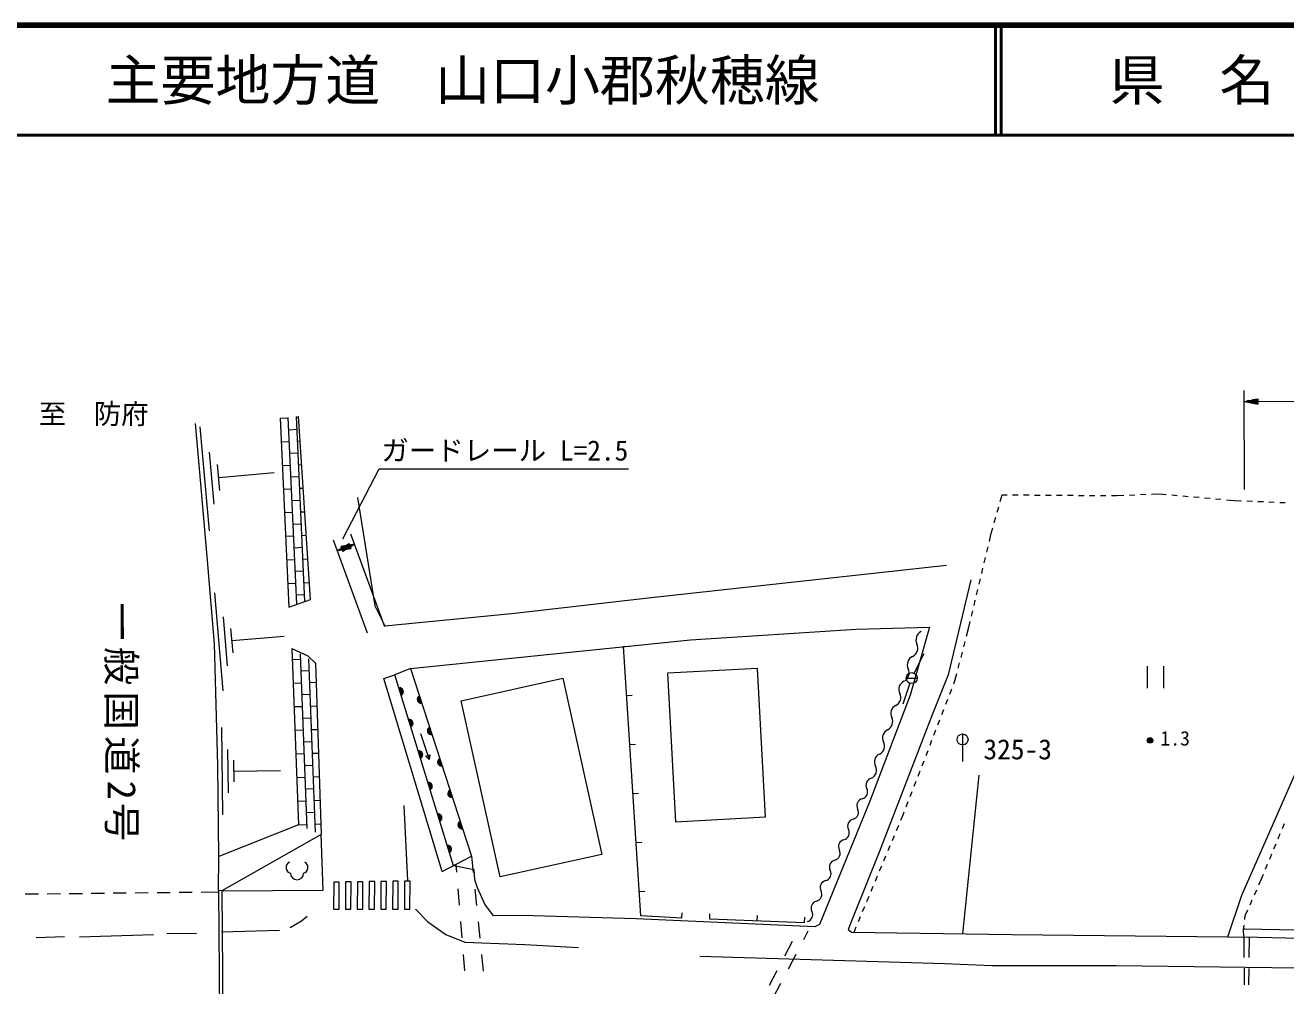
# Model space of a CAD drawing. Units: millimetres, scale not verified. Extents: x 40000 to 680000, y 20000 to 380000.
# Drawn here: x 209420 to 324166, y 292584 to 380000 of the extents above; entities that cross this region are included whole.
import ezdxf
from ezdxf.enums import TextEntityAlignment as Align

# ---------------------------------------------------------------- set-up
doc = ezdxf.new("R2010")
doc.units = ezdxf.units.MM
doc.header["$LTSCALE"] = 1000
for name, color, linetype, lineweight in [('M-BGD', 7, 'Continuous', 13), ('M-STR-HTXT', 7, 'Continuous', 13), ('M-STR-STR1', 1, 'Continuous', 13), ('M-STR-STRC', 7, 'Continuous', 13), ('M-STR-STRD', 7, 'Continuous', 13), ('M-TTL', 2, 'Continuous', 140), ('M-TTL-LINE', 7, 'Continuous', 50)]:
    doc.layers.add(name, color=color, linetype=linetype, lineweight=lineweight)
doc.layers.add('M-BGD-HTXT', color=7, linetype='Continuous')
doc.layers.add('M-TTL-TXT', color=7, linetype='Continuous')
doc.styles.add('ＭＳ ゴシック', font='')
doc.styles.get('ＭＳ ゴシック').set_extended_font_data('MS Gothic')

msp = doc.modelspace()

# ---------------------------------------------------------------- linework, layer by layer
at = {"layer": 'M-BGD'}
for p, q in [((232620, 344231), (233369, 344265)), ((234148, 327304), (233367, 344314)), ((234887, 327559), (234114, 344394)), ((234119, 344300), (234313, 344308)), ((235383, 327730), (234306, 344414)), ((226200, 333988), (225336, 343459)), ((232620, 344235), (233409, 327049)), ((233419, 343191), (234168, 343226)), ((232719, 342083), (233468, 342117)), ((234217, 342152), (234452, 342163)), ((226615, 336414), (226183, 341149)), ((233517, 341043), (234267, 341078)), ((227139, 337655), (226923, 340023)), ((232817, 339935), (233567, 339970)), ((234316, 340004), (234590, 340017)), ((227031, 338839), (232082, 339300)), ((233616, 338896), (234365, 338930)), ((232916, 337787), (233665, 337822)), ((234415, 337856), (234728, 337871)), ((311928, 337334), (312599, 337364)), ((312599, 337364), (313286, 337303)), ((233715, 336748), (234464, 336782)), ((298169, 336662), (298337, 337265)), ((298337, 337265), (298798, 337262)), ((299298, 337259), (299798, 337255)), ((300298, 337252), (300798, 337248)), ((301298, 337245), (301798, 337241)), ((302298, 337238), (302798, 337235)), ((303298, 337231), (303798, 337228)), ((304298, 337224), (304798, 337221)), ((305298, 337217), (305798, 337214)), ((306298, 337210), (306798, 337207)), ((307298, 337204), (307798, 337200)), ((308298, 337197), (308759, 337194)), ((308759, 337194), (309430, 337223)), ((309930, 337246), (310429, 337268)), ((310929, 337290), (311428, 337312)), ((313784, 337258), (314282, 337214)), ((314780, 337170), (315278, 337125)), ((315776, 337081), (316274, 337037)), ((316772, 336993), (317270, 336948)), ((317768, 336904), (318266, 336860)), ((318764, 336815), (319451, 336754)), ((319451, 336754), (320123, 336726)), ((320623, 336705), (321122, 336683)), ((321622, 336662), (322122, 336641)), ((322621, 336620), (323121, 336599)), ((323620, 336578), (324120, 336557)), ((233015, 335640), (233764, 335674)), ((234513, 335709), (234867, 335725)), ((297634, 334735), (297767, 335217)), ((297901, 335699), (298035, 336181)), ((233813, 334600), (234563, 334635)), ((297332, 333651), (297500, 334254)), ((233113, 333492), (233863, 333526)), ((234612, 333561), (235005, 333579)), ((297182, 333024), (297332, 333651)), ((233912, 332453), (234661, 332487)), ((296949, 332051), (297066, 332537)), ((233212, 331344), (233961, 331379)), ((234710, 331413), (235144, 331433)), ((266117, 327892), (293278, 330852)), ((296484, 330106), (296600, 330592)), ((296717, 331078), (296833, 331565)), ((234011, 330305), (234760, 330339)), ((296251, 329133), (296368, 329620)), ((227430, 319425), (226670, 328358)), ((233311, 329197), (234060, 329231)), ((234109, 328157), (234858, 328191)), ((234809, 329265), (235282, 329287)), ((296019, 328161), (296135, 328647)), ((233409, 327049), (235383, 327730)), ((295786, 327188), (295902, 327674)), ((227836, 321709), (227456, 326175)), ((295553, 326216), (295670, 326702)), ((228336, 322876), (228146, 325109)), ((295107, 324406), (295287, 325102)), ((295287, 325102), (295437, 325729)), ((228241, 323992), (233006, 324398)), ((294856, 323438), (294981, 323922)), ((233696, 323282), (234306, 307244)), ((235070, 306909), (234465, 322808)), ((263892, 323454), (264391, 323486)), ((290344, 321029), (291238, 322818)), ((294605, 322470), (294731, 322954)), ((233734, 322283), (234484, 322311)), ((235833, 306574), (235233, 322334)), ((235849, 321954), (236351, 306347)), ((244478, 321461), (243079, 320878)), ((244478, 321461), (250030, 304374)), ((294355, 321502), (294480, 321986)), ((311544, 321662), (311544, 319662)), ((313044, 321662), (313044, 319662)), ((233816, 320134), (234566, 320163)), ((234525, 321237), (235274, 321266)), ((235315, 320191), (235905, 320214)), ((248397, 303513), (243079, 320878)), ((289620, 320582), (290620, 320582)), ((293949, 320063), (294049, 320322)), ((294049, 320322), (294229, 321018)), ((234606, 319089), (235356, 319117)), ((264179, 318996), (264678, 319029)), ((289956, 320109), (289300, 318220)), ((293588, 319131), (293768, 319597)), ((233898, 317986), (234647, 318014)), ((235397, 318043), (235974, 318065)), ((293226, 318198), (293407, 318664)), ((234688, 316940), (235438, 316969)), ((292503, 316333), (292684, 316800)), ((292865, 317266), (293045, 317732)), ((227416, 308144), (227313, 316075)), ((233979, 315837), (234729, 315866)), ((235478, 315894), (236043, 315916)), ((292142, 315401), (292323, 315867)), ((234770, 314792), (235519, 314820)), ((245397, 315550), (246188, 313178)), ((264467, 314539), (264966, 314571)), ((291780, 314469), (291961, 314935)), ((227919, 310134), (227868, 314099)), ((234061, 313689), (234811, 313718)), ((235560, 313746), (236113, 313767)), ((245891, 313474), (246247, 313593)), ((246188, 313178), (245891, 313474)), ((246247, 313593), (246188, 313178)), ((291419, 313536), (291600, 314002)), ((228435, 311132), (228409, 313115)), ((228422, 312123), (232652, 312178)), ((234851, 312643), (235601, 312672)), ((290696, 311671), (290877, 312138)), ((291058, 312604), (291238, 313070)), ((234143, 311541), (234892, 311569)), ((235642, 311598), (236182, 311618)), ((290335, 310739), (290515, 311205)), ((234933, 310495), (235683, 310523)), ((264754, 310081), (265253, 310114)), ((289973, 309807), (290154, 310273)), ((234225, 309392), (234974, 309421)), ((235724, 309449), (236251, 309469)), ((289612, 308874), (289793, 309340)), ((235015, 308346), (235764, 308375)), ((289122, 307650), (289331, 308150)), ((289331, 308150), (289431, 308408)), ((234306, 307244), (227059, 304337)), ((234306, 307244), (235056, 307272)), ((235805, 307301), (236320, 307320)), ((288736, 306727), (288929, 307189)), ((323637, 306400), (323445, 305938)), ((324020, 307323), (323829, 306861)), ((236351, 306347), (227330, 301232)), ((265041, 305624), (265540, 305656)), ((287965, 304882), (288158, 305344)), ((288351, 305805), (288544, 306266)), ((323253, 305476), (323061, 305014)), ((227016, 301241), (227059, 304337)), ((247375, 302975), (250030, 304374)), ((250030, 304374), (250183, 302882)), ((287579, 303960), (287772, 304421)), ((322870, 304553), (322678, 304091)), ((248712, 302914), (248653, 303648)), ((287193, 303037), (287386, 303498)), ((322486, 303629), (322294, 303167)), ((286808, 302114), (287000, 302576)), ((321927, 302283), (321691, 301753)), ((322102, 302706), (321927, 302283)), ((209424, 300939), (210624, 300952)), ((211424, 300961), (212623, 300975)), ((213423, 300984), (214623, 300997)), ((215423, 301006), (216623, 301020)), ((217423, 301028), (218623, 301042)), ((219423, 301051), (220623, 301064)), ((221423, 301073), (222623, 301087)), ((223423, 301096), (224623, 301109)), ((225423, 301118), (227017, 301136)), ((227016, 301241), (227124, 287356)), ((227330, 301232), (227016, 301241)), ((227330, 301232), (227438, 287347)), ((248954, 299923), (248833, 301419)), ((250336, 301390), (250489, 299897)), ((265328, 301166), (265827, 301199)), ((286036, 300269), (286229, 300731)), ((286422, 301192), (286615, 301653)), ((321487, 301296), (321284, 300839)), ((285650, 299347), (285843, 299808)), ((321081, 300382), (320878, 299925)), ((249196, 296933), (249075, 298428)), ((250642, 298405), (250795, 296913)), ((269185, 298731), (269213, 299231)), ((271732, 298642), (271751, 299141)), ((271732, 298642), (271751, 299141)), ((280361, 298319), (271732, 298642)), ((276047, 298480), (276066, 298980)), ((280361, 298319), (280380, 298818)), ((285264, 298424), (285457, 298885)), ((320438, 298938), (320407, 298604)), ((320674, 299469), (320438, 298938)), ((280297, 296795), (280704, 297572)), ((284863, 297463), (285072, 297963)), ((320361, 298106), (320330, 297772)), ((320339, 297000), (320330, 297772)), ((278570, 295301), (279266, 296630)), ((318877, 297036), (320339, 297000)), ((320339, 297000), (320357, 295172)), ((320838, 295165), (320853, 296988)), ((249439, 293943), (249317, 295438)), ((250948, 295421), (251101, 293929)), ((278906, 294137), (279602, 295466)), ((277180, 292643), (277875, 293972)), ((320367, 294172), (320382, 292673)), ((320817, 292665), (320829, 294165)), ((277515, 291479), (278211, 292808))]:
    msp.add_line(p, q, dxfattribs=at)
for points in [[(227059, 304337), (226951, 312625), (226664, 323712), (226018, 331300), (225408, 338261), (224906, 343768)], [(239675, 337005), (241253, 327174), (242150, 325345), (253990, 326493), (266117, 327892)], [(295484, 329542), (293421, 320878), (291986, 317236), (287142, 304732), (284774, 298866), (284344, 297718), (284631, 297467), (299234, 297251), (318877, 297036), (320169, 300839), (323488, 308428), (333946, 332233)], [(244478, 321461), (269988, 324080), (285057, 325049), (291730, 325228), (289972, 319021), (286313, 309387), (281720, 298157), (281308, 297942), (265037, 298678), (254614, 298992), (252048, 298938), (251259, 300014), (250595, 301485), (250335, 302212), (250295, 303144), (248397, 303513)], [(233696, 323282), (235132, 322600), (235849, 321954)], [(269185, 298731), (265472, 298938), (263892, 323454)], [(247375, 302975), (242074, 320555), (243079, 320878)], [(227330, 301232), (236531, 301288), (236351, 306347)], [(320330, 297772), (320438, 297763), (347105, 297251), (347051, 296372), (320339, 297000)]]:
    msp.add_lwpolyline(points, dxfattribs=at)
for points in [[(267893, 321039), (268611, 307513), (276799, 307947), (276081, 321473)], [(258350, 320573), (261902, 304535), (252657, 302487), (249105, 318525)], [(238009, 302025), (237508, 302024), (237491, 299548), (237991, 299549)], [(239064, 299552), (239082, 302039), (238582, 302038), (238564, 299551)], [(240138, 299555), (240156, 302053), (239656, 302052), (239638, 299554)], [(241212, 299558), (241230, 302067), (240730, 302066), (240712, 299557)], [(242286, 299561), (242304, 302081), (241804, 302080), (241786, 299559)], [(243359, 299563), (243378, 302095), (242878, 302094), (242859, 299562)], [(243952, 302108), (243933, 299565), (244433, 299566), (244452, 302109)]]:
    msp.add_lwpolyline(points, close=True, dxfattribs=at)
for centre, radius in [((290120, 320582), 500), ((311816, 314911), 250), ((311816, 314911), 204), ((311816, 314911), 159), ((311816, 314911), 114), ((311816, 314911), 68.2), ((311816, 314911), 22.7)]:
    msp.add_circle(centre, radius, dxfattribs=at)
for centre, radius, start, end in [((291343, 324055), 842, 115.41267, 206.08827), ((289831, 323315), 842, 295.41267, 26.08827), ((290553, 321795), 842, 115.41267, 206.08827), ((289042, 321055), 842, 295.41267, 26.08827), ((289741, 319567), 802, 114.95617, 207.96444), ((243490, 319351), 354, 295.82532, 98.2305), ((243490, 319351), 283, 298.04936, 96.00646), ((243490, 319351), 212, 301.79569, 92.26014), ((243490, 319351), 142, 309.50742, 84.54841), ((243490, 319351), 100, 319.82508, 74.23074), ((288324, 318815), 802, 294.95617, 27.96444), ((245451, 318640), 354, 116.79872, 279.2039), ((245451, 318640), 283, 119.02276, 276.97986), ((245451, 318640), 212, 122.76909, 273.23354), ((245451, 318640), 142, 130.48082, 265.52181), ((245451, 318640), 100, 140.79848, 255.20415), ((289001, 317361), 802, 114.95617, 207.96444), ((244368, 316482), 354, 295.82532, 98.2305), ((244368, 316482), 283, 298.04936, 96.00646), ((287584, 316609), 802, 294.95617, 27.96444), ((244368, 316482), 212, 301.79569, 92.26014), ((244368, 316482), 142, 309.50742, 84.54841), ((244368, 316482), 100, 319.82508, 74.23074), ((246378, 315787), 354, 116.79872, 279.2039), ((246378, 315787), 283, 119.02276, 276.97986), ((246378, 315787), 212, 122.76909, 273.23354), ((246378, 315787), 142, 130.48082, 265.52181), ((246378, 315787), 100, 140.79848, 255.20415), ((288261, 315154), 802, 114.95617, 207.96444), ((286844, 314402), 802, 294.95617, 27.96444), ((245247, 313614), 354, 295.82532, 98.2305), ((245247, 313614), 283, 298.04936, 96.00646), ((245247, 313614), 212, 301.79569, 92.26014), ((245247, 313614), 142, 309.50742, 84.54841), ((245247, 313614), 100, 319.82508, 74.23074), ((287521, 312948), 802, 114.95617, 207.96444), ((247306, 312934), 354, 116.79872, 279.2039), ((247306, 312934), 283, 119.02276, 276.97986), ((247306, 312934), 212, 122.76909, 273.23354), ((247306, 312934), 142, 130.48082, 265.52181), ((247306, 312934), 100, 140.79848, 255.20415), ((286104, 312196), 802, 294.95617, 27.96444), ((246125, 310745), 354, 295.82532, 98.2305), ((246125, 310745), 283, 298.04936, 96.00646), ((286596, 310841), 646, 103.70406, 208.12258), ((246125, 310745), 212, 301.79569, 92.26014), ((246125, 310745), 142, 309.50742, 84.54841), ((246125, 310745), 100, 319.82508, 74.23074), ((248233, 310081), 354, 116.79872, 279.2039), ((248233, 310081), 283, 119.02276, 276.97986), ((248233, 310081), 212, 122.76909, 273.23354), ((248233, 310081), 142, 130.48082, 265.52181), ((248233, 310081), 100, 140.79848, 255.20415), ((285457, 310233), 646, 283.70406, 28.12258), ((284624, 308369), 646, 283.70406, 28.12258), ((285763, 308978), 646, 103.70406, 208.12258), ((247004, 307877), 354, 295.82532, 98.2305), ((247004, 307877), 283, 298.04936, 96.00646), ((247004, 307877), 212, 301.79569, 92.26014), ((247004, 307877), 142, 309.50742, 84.54841), ((247004, 307877), 100, 319.82508, 74.23074), ((249160, 307228), 354, 116.79872, 279.2039), ((284930, 307115), 646, 103.70406, 208.12258), ((249160, 307228), 283, 119.02276, 276.97986), ((249160, 307228), 212, 122.76909, 273.23354), ((249160, 307228), 142, 130.48082, 265.52181), ((249160, 307228), 100, 140.79848, 255.20415), ((283791, 306506), 646, 283.70406, 28.12258), ((247882, 305008), 354, 295.82532, 98.2305), ((247882, 305008), 283, 298.04936, 96.00646), ((284097, 305252), 646, 103.70406, 208.12258), ((247882, 305008), 212, 301.79569, 92.26014), ((247882, 305008), 142, 309.50742, 84.54841), ((247882, 305008), 100, 319.82508, 74.23074), ((282958, 304643), 646, 283.70406, 28.12258), ((233699, 303346), 536, 116.08703, 255.33416), ((234627, 303346), 536, 284.66584, 63.91297), ((282125, 302780), 646, 283.70406, 28.12258), ((283264, 303389), 646, 103.70406, 208.12258), ((234163, 302828), 600, 180, 360), ((282431, 301525), 646, 103.70406, 208.12258), ((281292, 300917), 646, 283.70406, 28.12258), ((281598, 299662), 646, 103.70406, 208.12258), ((280460, 299054), 646, 283.70406, 28.12258)]:
    msp.add_arc(centre, radius, start, end, dxfattribs=at)
at = {"layer": 'M-STR-HTXT'}
for p, q in [((320412, 337757), (320388, 346757)), ((320391, 345757), (321640, 346010)), ((320391, 345757), (321641, 345760)), ((320391, 345757), (321641, 345510)), ((321641, 345810), (320641, 345807)), ((321641, 345710), (320641, 345707)), ((320890, 345858), (321640, 345860)), ((320891, 345658), (321641, 345660)), ((321640, 345910), (321140, 345909)), ((321641, 345610), (321141, 345609)), ((321390, 345959), (321640, 345960)), ((321391, 345559), (321641, 345560)), ((321641, 345510), (321640, 346010)), ((321641, 345760), (345619, 345825)), ((238327, 333245), (241628, 339632)), ((241628, 339632), (264328, 339632)), ((240568, 324666), (237492, 333124)), ((237834, 332184), (238923, 332847)), ((238705, 332714), (238940, 332800)), ((239094, 332377), (238923, 332847)), ((242146, 325240), (239071, 333698)), ((237834, 332184), (239008, 332612)), ((237834, 332184), (239094, 332377)), ((238991, 332659), (238052, 332317)), ((239026, 332565), (238086, 332223)), ((239412, 332758), (238152, 332566)), ((238152, 332566), (238323, 332096)), ((238404, 332605), (238169, 332519)), ((238186, 332472), (238656, 332643)), ((238908, 332682), (238203, 332425)), ((238221, 332378), (239160, 332720)), ((239412, 332758), (238238, 332331)), ((238255, 332284), (239194, 332626)), ((238269, 332449), (238974, 332706)), ((238977, 332494), (238272, 332237)), ((238289, 332190), (238759, 332361)), ((238541, 332229), (238306, 332143)), ((239412, 332758), (238323, 332096)), ((238338, 332261), (239043, 332518)), ((238957, 332753), (238487, 332582)), ((239060, 332471), (238590, 332300)), ((238842, 332338), (239077, 332424))]:
    msp.add_line(p, q, dxfattribs=at)
at = {"layer": 'M-STR-STR1'}
msp.add_line((279961, 297959), (279962, 297961), dxfattribs=at)
at = {"layer": 'M-STR-STRC'}
for p, q in [((294742, 315498), (294742, 312998)), ((294781, 297317), (296249, 311743))]:
    msp.add_line(p, q, dxfattribs=at)
msp.add_circle((294742, 314998), 500, dxfattribs=at)
at = {"layer": 'M-STR-STRD'}
for p, q in [((243879, 308991), (244220, 302174)), ((214376, 297046), (221112, 297265)), ((222323, 297333), (225014, 297369)), ((227285, 297492), (232559, 297635)), ((210420, 296992), (212994, 297073))]:
    msp.add_line(p, q, dxfattribs=at)
for points in [[(244938, 299555), (246068, 298389), (247700, 297241), (249423, 296559), (254894, 296326), (259774, 296057)], [(233528, 297887), (234569, 298496), (235071, 298927)], [(270842, 295285), (293123, 294604), (297411, 294424), (308712, 294415), (327603, 294191), (341757, 294039), (346905, 293922)]]:
    msp.add_lwpolyline(points, dxfattribs=at)
at = {"layer": 'M-TTL'}
msp.add_line((680000, 380000), (40000, 380000), dxfattribs=at)
at = {"layer": 'M-TTL-LINE'}
for p, q in [((297750, 380000), (297750, 370000)), ((298250, 380000), (298250, 370000)), ((40000, 370000), (680000, 370000))]:
    msp.add_line(p, q, dxfattribs=at)

# ---------------------------------------------------------------- texts
at = {"layer": 'M-BGD', "style": 'ＭＳ ゴシック'}
msp.add_text('1.3', height=1320, dxfattribs=at).set_placement((312749, 314050), align=Align.BOTTOM_LEFT)
at = {"layer": 'M-BGD-HTXT', "style": 'ＭＳ ゴシック'}
msp.add_text('至\u3000防府', height=1833, dxfattribs=at).set_placement((215655, 343166), align=Align.BOTTOM_CENTER)
at = {"layer": 'M-BGD-HTXT', "insert": (216628, 316328), "char_height": 2566, "attachment_point": 8, "rotation": 270.173, "style": 'ＭＳ ゴシック'}
msp.add_mtext('\\T1.16;一般国道2号', dxfattribs=at)
at = {"layer": 'M-STR-HTXT', "style": 'ＭＳ ゴシック'}
msp.add_text('ガードレール L=2.5', height=1833, dxfattribs=at).set_placement((253078, 339832), align=Align.BOTTOM_CENTER)
at = {"layer": 'M-STR-STRC', "style": 'ＭＳ ゴシック'}
msp.add_text('325-3', height=1833, dxfattribs=at).set_placement((296644, 314105), align=Align.MIDDLE_LEFT)
at = {"layer": 'M-TTL-TXT', "style": 'ＭＳ ゴシック'}
msp.add_text('主要地方道\u3000山口小郡秋穂線', height=3666, dxfattribs=at).set_placement((216734, 375000), align=Align.MIDDLE_LEFT)
msp.add_text('県\u3000名', height=3666, dxfattribs=at).set_placement((315625, 375000), align=Align.MIDDLE_CENTER)

doc.saveas('drawing.dxf')
